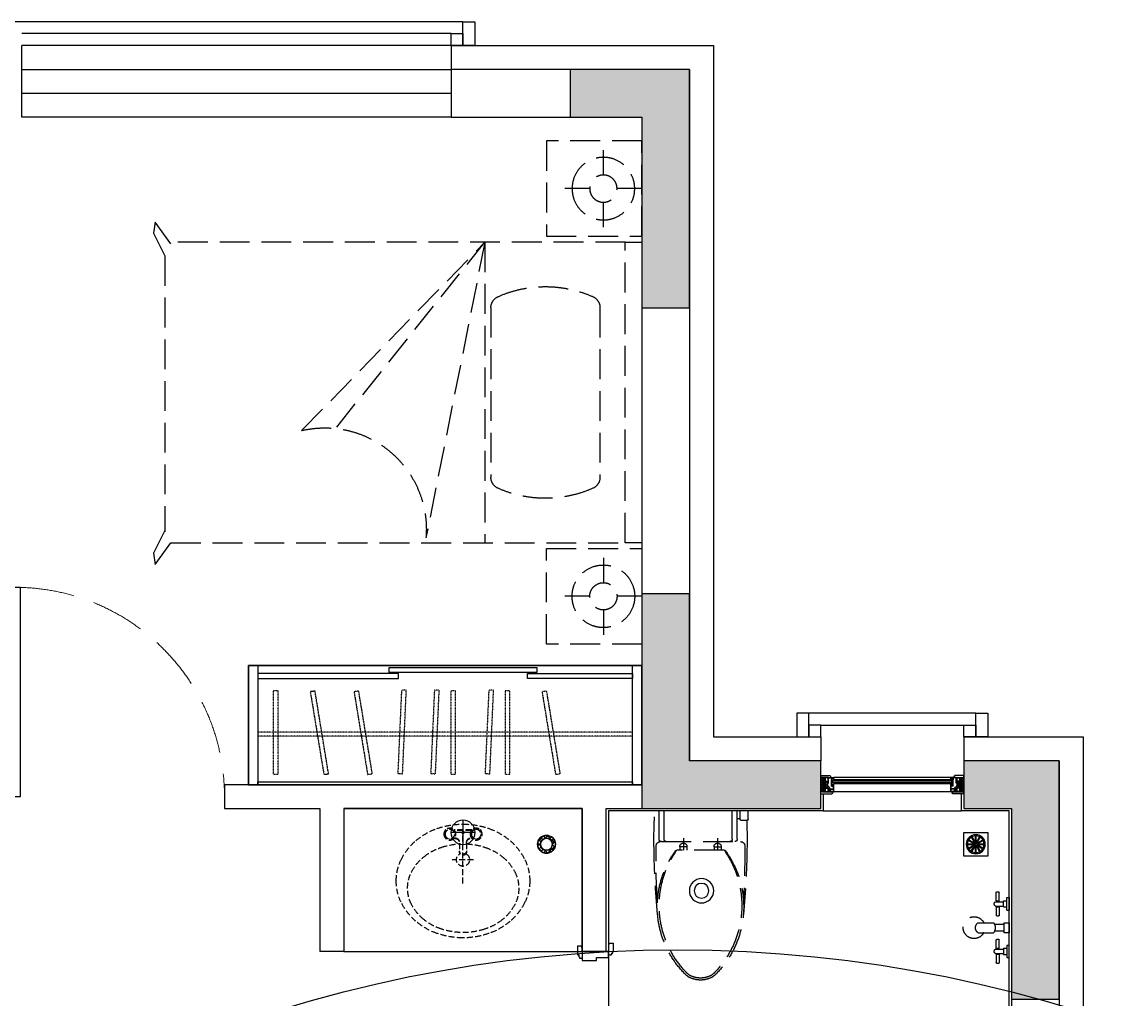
# Model space of a CAD drawing. Header units: millimetres. Extents: x -28014 to 297841, y -81741 to 47579.
# Drawn here: x 266556 to 271115, y -46434 to -42334 of the extents above; entities that cross this region are included whole.
import ezdxf

# ---------------------------------------------------------------- set-up
doc = ezdxf.new("R2010")
doc.units = ezdxf.units.MM
doc.header["$MEASUREMENT"] = 0
doc.linetypes.add('__DASH', pattern=[0.35, 0.25, -0.1])
doc.linetypes.add('B1户型卧室平面图$0$DASH', pattern=[0.35, 0.25, -0.1])
for name, color, linetype in [('0-水', 1, 'Continuous'), ('A-楼面-下部', 23, 'Continuous'), ('A-楼面-家具', 8, 'Continuous'), ('A-楼面-装饰', 41, 'Continuous'), ('A-给排水-点位', 141, 'Continuous'), ('A-给排水-设备', 132, 'Continuous'), ('AR9-剪力墙（柱）填充', 250, 'Continuous'), ('AR9-剪力墙（柱）线', 6, 'Continuous'), ('AR9-墙线', 160, 'Continuous'), ('AR9-建筑幕墙（窗）', 12, 'Continuous'), ('DS-4BS-墙体完成面', 20, 'Continuous'), ('FC-平面高差线', 144, 'Continuous'), ('FF-厨卫（地坪隐）', 31, 'Continuous'), ('FF-活动家具', 51, 'Continuous'), ('FF-门', 20, 'Continuous'), ('FF-门套', 20, 'Continuous'), ('P-污水-立管', 50, 'Continuous'), ('SURFACE', 6, 'Continuous'), ('装饰', 152, 'Continuous')]:
    doc.layers.add(name, color=color, linetype=linetype)

# ---------------------------------------------------------------- blocks, each defined once
blk = doc.blocks.new('$plan$00003682')
at = {"layer": 'FF-厨卫（地坪隐）', "linetype": '__DASH', "ltscale": 100}
for p, q in [((-80, -42.1), (-75, -42.1)), ((-75, -24.6), (-75, -27.1)), ((-75, -24.6), (-72.9, -24.6)), ((-72.7, -24.4), (-69.1, -27.9)), ((-55, -22.1), (-55, -17.1)), ((-37.3, -24.4), (-40.9, -27.9)), ((-37.1, -24.6), (37.1, -24.6)), ((-35, -27.1), (35, -27.1)), ((-35, -42.1), (-30, -42.1)), ((0, -248.6), (0, -23.7)), ((35, -42.1), (30, -42.1)), ((37.3, -24.4), (40.9, -27.9)), ((55, -22.1), (55, -17.1)), ((72.7, -24.4), (69.1, -27.9)), ((72.9, -24.6), (75, -24.6)), ((75, -24.6), (75, -27.1)), ((80, -42.1), (75, -42.1)), ((-75, -57.1), (-75, -59.6)), ((-75, -59.6), (-72.9, -59.6)), ((-69.1, -56.2), (-72.7, -59.8)), ((-55, -67.1), (-55, -62.1)), ((-40.9, -56.2), (-37.3, -59.8)), ((-37.1, -59.6), (-35, -59.6)), ((-15, -79.6), (-15, -115.7)), ((15, -79.6), (15, -115.7)), ((35, -59.6), (37.1, -59.6)), ((40.9, -56.2), (37.3, -59.8)), ((55, -67.1), (55, -62.1)), ((69.1, -56.2), (72.7, -59.8)), ((72.9, -59.6), (75, -59.6)), ((75, -57.1), (75, -59.6)), ((-44.4, -149.1), (45.2, -149.1))]:
    blk.add_line(p, q, dxfattribs=at)
blk.add_lwpolyline([(0, 0, 0.084993), (-109.1, -18.7, 0.091836), (-198, -69.8, 0.103534), (-259.4, -149.2, 0.11365), (-280, -238.5, 0.11365), (-259.4, -327.8, 0.103534), (-198, -407.1, 0.091836), (-109.1, -458.3, 0.084993), (0, -477, 0.084993), (109.1, -458.3, 0.091836), (198, -407.1, 0.103534), (259.4, -327.8, 0.11365), (280, -238.5, 0.113649), (259.4, -149.2, 0.103534), (198, -69.8, 0.091836), (109.1, -18.7, 0.084993)], format="xyb", close=True, dxfattribs=at)
for centre, radius in [((-55, -42.1), 25), ((-55, -42.1), 20), ((0, -34.6), 5), ((55, -42.1), 25), ((55, -42.1), 20)]:
    blk.add_circle(centre, radius, dxfattribs=at)
for centre, radius, start, end in [((-0.8, -373.7), 291.1, 92.8021, 108.2982), ((-35, -77.1), 20, 0, 90), ((-35, -79.6), 20, 0, 90), ((35, -77.1), 20, 90, 180), ((35, -79.6), 20, 90, 180), ((-0.8, -373.7), 291.1, 71.7018, 86.8944), ((-17.8, -322.3), 236.9, 108.2981, 128.6018), ((0, -149.1), 27.5, 116.3454, 63.6546), ((0, -111.6), 15, 180, 0), ((0, -115.7), 15, 180, 0), ((16.2, -322.3), 236.9, 51.3982, 71.7019), ((-43.9, -289.6), 195, 128.6018, 152.5777), ((42.4, -289.6), 195, 27.4223, 51.3982), ((-84.1, -268.7), 149.8, 152.5778, 207.4222), ((82.5, -268.7), 149.8, 332.5778, 27.4222), ((-43.9, -247.9), 195, 207.4223, 231.3982), ((42.4, -247.9), 195, 308.6018, 332.5777), ((-17.8, -215.2), 236.9, 231.3982, 251.7019), ((16.2, -215.2), 236.9, 288.2981, 308.6018), ((-0.8, -163.7), 291.1, 251.7018, 288.2982)]:
    blk.add_arc(centre, radius, start, end, dxfattribs=at)
blk = doc.blocks.new('A$C0310769C')
at = {"linetype": '__DASH', "lineweight": -3, "ltscale": 500}
for p, q in [((41.3, 113), (41.3, 148.1)), ((54.8, 113), (54.8, 148.1)), ((10, 126.4), (0, 126.4)), ((0, 126.4), (0, 73.6)), ((10, 73.6), (10, 126.4)), ((24.4, 112.8), (10, 112.8)), ((24.4, 87.1), (24.4, 112.8)), ((57.6, 109.2), (24.4, 109.2)), ((10, 73.6), (0, 73.6)), ((24.4, 87.1), (10, 87.1)), ((57.6, 90.7), (24.4, 90.7)), ((41.3, 86.9), (41.3, 51.8)), ((54.8, 86.9), (54.8, 51.8)), ((21, 14), (61.4, 14)), ((130.4, 21), (65.2, 21)), ((21, -14), (61.4, -14)), ((130.4, -21), (65.2, -21)), ((10, -72.7), (0, -72.7)), ((0, -125.5), (0, -72.7)), ((10, -72.7), (10, -125.5)), ((24.4, -86.2), (10, -86.2)), ((24.4, -86.2), (24.4, -111.9)), ((57.6, -89.8), (24.4, -89.8)), ((41.3, -86), (41.3, -50.9)), ((54.8, -86), (54.8, -50.9)), ((10, -125.5), (0, -125.5)), ((24.4, -111.9), (10, -111.9)), ((57.6, -108.3), (24.4, -108.3)), ((41.3, -112.1), (41.3, -147.2)), ((54.8, -112.1), (54.8, -147.2))]:
    blk.add_line(p, q, dxfattribs=at)
blk.add_lwpolyline([(21, 21), (0, 21), (0, -21), (21, -21)], close=True, dxfattribs=at)
for centre, radius, start, end in [((48, 142.2), 9.01, 41.2486, 138.7514), ((48, 134.5), 22.5, 252.5148, 287.4852), ((51.9, 100), 10.8, 301.2966, 58.7034), ((48, 65.4), 22.5, 72.5148, 107.4852), ((48, 57.7), 9.01, 221.2486, 318.7514), ((147.2, 0.4), 45.8, 207.9843, 153.2826), ((95.5, 0), 36.9, 145.2544, 202.2822), ((115.6, 0), 25.7, 305.1626, 54.8374), ((95.5, 0), 36.9, 202.2822, 214.7456), ((48, -56.8), 9.01, 41.2486, 138.7514), ((48, -64.5), 22.5, 252.5148, 287.4852), ((51.9, -99.1), 10.8, 301.2966, 58.7034), ((48, -133.6), 22.5, 72.5148, 107.4852), ((48, -141.3), 9.01, 221.2486, 318.7514)]:
    blk.add_arc(centre, radius, start, end, dxfattribs=at)
blk = doc.blocks.new('dfhfj')
at = {"layer": 'A-给排水-点位'}
h = blk.add_hatch(dxfattribs=at)
h.set_pattern_fill('ANSI31', color=8, scale=8, angle=-180)
h.set_pattern_definition([(225, (1565646.974, 637504.717), (8.9802561, -8.9802561), [])])
edge = h.paths.add_edge_path(flags=17)
edge.add_arc((1247419.2, 504550), 25, 0, 360)
edge = h.paths.add_edge_path()
edge.add_arc((1247419.2, 504550), 37.5, 0, 360)
at = {"layer": 'A-给排水-设备'}
for radius in [37.5, 25]:
    blk.add_circle((1247419.2, 504550), radius, dxfattribs=at)
blk = doc.blocks.new('淋浴间地漏')
at = {"layer": 'A-给排水-设备', "color": 8, "extrusion": (0, 0, -1)}
for p, q in [((-35, 1.5), (-5.6, 1.5)), ((-31, 16.2), (-5.6, 1.5)), ((-29.5, 18.8), (-4.1, 4.1)), ((-18.8, 29.5), (-4.1, 4.1)), ((-16.2, 31), (-1.5, 5.6)), ((-1.5, 35), (-1.5, 5.6)), ((1.5, 35), (1.5, 5.6)), ((16.2, 31), (1.5, 5.6)), ((18.8, 29.5), (4.1, 4.1)), ((29.5, 18.8), (4.1, 4.1)), ((31, 16.2), (5.6, 1.5)), ((5.6, 1.5), (35, 1.5)), ((-35, -1.5), (-5.6, -1.5)), ((-5.6, -1.5), (-31, -16.2)), ((-4.1, -4.1), (-29.5, -18.8)), ((-4.1, -4.1), (-18.8, -29.5)), ((-1.5, -5.6), (-16.2, -31)), ((-1.5, -5.6), (-1.5, -35)), ((1.5, -5.6), (16.2, -31)), ((1.5, -5.6), (1.5, -35)), ((4.1, -4.1), (29.5, -18.8)), ((4.1, -4.1), (18.8, -29.5)), ((5.6, -1.5), (35, -1.5)), ((5.6, -1.5), (31, -16.2))]:
    blk.add_line(p, q, dxfattribs=at)
at = {"layer": 'A-给排水-设备', "extrusion": (0, 0, -1)}
blk.add_lwpolyline([(50, 50), (-50, 50), (-50, -50), (50, -50)], close=True, dxfattribs=at)
blk.add_circle((0, 0), 40, dxfattribs=at)
at = {"layer": 'A-给排水-设备', "color": 8, "extrusion": (0, 0, -1)}
for radius in [35, 3]:
    blk.add_circle((0, 0), radius, dxfattribs=at)
blk = doc.blocks.new('大便器排水点')
at = {"layer": 'P-污水-立管'}
for radius in [51, 31]:
    blk.add_circle((0, 0), radius, dxfattribs=at)
blk = doc.blocks.new('排水栓')
at = {"layer": 'P-污水-立管'}
for p, q in [((0, 51), (0, -51)), ((-51, 0), (51, 0))]:
    blk.add_line(p, q, dxfattribs=at)
blk.add_circle((0, 0), 51, dxfattribs=at)
blk = doc.blocks.new('matong')
at = {"layer": 'FF-厨卫（地坪隐）', "linetype": '__DASH', "ltscale": 500}
for p, q in [((-195.1, -35.2), (-195.1, 0)), ((-195.1, 0), (195.1, 0)), ((-162.1, -35.2), (-162.1, 0)), ((-149.5, -119.2), (-149.5, 0)), ((-128.5, -119.2), (-128.5, 0)), ((-128.5, -119.2), (-128.5, 0)), ((156.9, -119.2), (156.9, 0)), ((177.9, -119.2), (177.9, 0)), ((-190.4, -39.9), (-166.8, -39.9)), ((-162.1, -32.8), (-149.5, -32.8)), ((168.4, -128.7), (-163.1, -128.7)), ((-67.6, -115), (-67.6, -164.3)), ((76, -115), (76, -164.3)), ((-98.7, -165.9), (-96.3, -165.9)), ((-94.7, -164.3), (103.1, -164.3)), ((-82.8, -150.1), (-82.8, -164.3)), ((-52.5, -150.1), (-82.8, -150.1)), ((-52.5, -150.1), (-52.5, -164.3)), ((60.9, -150.1), (91.1, -150.1)), ((60.9, -150.1), (60.9, -164.3)), ((91.1, -150.1), (91.1, -164.3)), ((107, -165.9), (104.6, -165.9))]:
    blk.add_line(p, q, dxfattribs=at)
for centre, radius, start, end in [((-190.4, -35.2), 4.73, 180, 270), ((2262.2, -120.1), 2453.2, 178.1261, 180.6997), ((-166.8, -35.2), 4.73, 270, 0), ((-1455.3, -119.8), 1654.8, 358.95, 4.1511), ((-163.1, -147.6), 18.9, 90, 179.1194), ((-140.1, -119.2), 9.45, 180, 270), ((-119.1, -119.2), 9.45, 180, 270), ((-67.6, -150.1), 15.1, 360, 180), ((76, -150.1), 15.1, 0, 180), ((147.5, -119.2), 9.45, 270, 0), ((168.4, -119.2), 9.45, 270, 0), ((171.5, -147.6), 18.9, 0.8806, 90), ((3295.2, -107), 3486.3, 180.7077, 185.4617), ((7303.4, -92.4), 7485.6, 180.42032, 182.24158), ((220.9, -402.8), 397.8, 143.4492, 226.9482), ((233, -397.2), 402, 144.5938, 226.0233), ((-224.6, -397.2), 402, 313.9767, 35.4062), ((-212.5, -402.8), 397.8, 313.0518, 36.5508), ((-3286.9, -107), 3486.3, 354.5384, 359.2923), ((-3196.4, -187.6), 3387.1, 356.6562, 0.682), ((4.2, -606.5), 102.9, 237.7954, 302.2047), ((4.2, -606.5), 94.5, 237.7954, 302.2047)]:
    blk.add_arc(centre, radius, start, end, dxfattribs=at)
blk = doc.blocks.new('400床头柜')
at = {"layer": 'FF-活动家具', "linetype": '__DASH', "ltscale": 500}
for p, q in [((200, 0), (200, -104.2)), ((38.7, -161.4), (142.9, -161.4)), ((257.1, -161.4), (361.3, -161.4)), ((200, -218.4), (200, -322.7))]:
    blk.add_line(p, q, dxfattribs=at)
blk.add_lwpolyline([(0, -400), (0, 0), (400, 0), (400, -400)], close=True, dxfattribs=at)
for radius in [131.3, 57.1]:
    blk.add_circle((200, -161.3), radius, dxfattribs=at)
blk = doc.blocks.new('小户型1200床')
at = {"layer": 'FF-活动家具', "linetype": '__DASH', "ltscale": 500}
for p, q in [((40, -1974.8), (40, -70)), ((1300, -70), (1300, -1979.7)), ((1026.1, -175.8), (313.9, -175.8)), ((1026.1, -633), (313.9, -633)), ((1300, -658.5), (40, -658.5)), ((1300, -658.5), (60, -905.2)), ((510, -1426.8), (1300, -658.5)), ((524.1, -1279.6), (1300, -658.5)), ((-51.7, -2040.3), (40, -1974.8)), ((90.5, -2000), (-4.6, -2047.6)), ((1242.8, -2000), (85.5, -2000)), ((1337.9, -2047.6), (1242.8, -2000)), ((1293.2, -1974.8), (1384.9, -2040.3)), ((-4.6, -2047.6), (-51.7, -2040.3)), ((1384.9, -2040.3), (1337.9, -2047.6))]:
    blk.add_line(p, q, dxfattribs=at)
blk.add_lwpolyline([(1300, -70), (1300, 0), (40, 0), (40, -70)], close=True, dxfattribs=at)
for centre, radius, start, end in [((313.9, -225.6), 50, 90, 156.1601), ((1026.1, -225.6), 50, 23.8399, 90), ((718.2, -404.3), 492.1, 156.184, 203.8399), ((621.8, -404.3), 492.1, 336.1601, 23.816), ((313.9, -583), 50, 203.8399, 270), ((1026.1, -583), 50, 270, 336.1601), ((95.9, -1329.2), 425.5, 346.739, 94.8385)]:
    blk.add_arc(centre, radius, start, end, dxfattribs=at)
blk = doc.blocks.new('s54deg2541')
at = {"layer": 'A-楼面-家具', "color": 0, "xscale": -1}
blk.add_blockref('400床头柜', (40839, 5184.6), dxfattribs=at)
at = {"layer": 'A-楼面-家具'}
blk.add_blockref('小户型1200床', (40824, 5184.6), dxfattribs=at)
at = {"layer": 'A-楼面-家具', "color": 0}
blk.add_blockref('400床头柜', (42149, 5184.6), dxfattribs=at)
blk = doc.blocks.new('$DorLib2D$00000001')
for p, q in [((0.45, 0.975), (0.5, 0.975)), ((0.45, 0), (0.45, 0.975)), ((0.5, 0), (0.5, 0.975)), ((0.5, 0), (0.45, 0))]:
    blk.add_line(p, q)
at = {"color": 8, "linetype": '__DASH', "lineweight": 13}
blk.add_arc((0.475, 0), 0.975, 91.4693, 180, dxfattribs=at)
blk = doc.blocks.new('$WINLIB2D$00000001')
at = {"color": 0}
for points in [[(-0.5, 0.5), (-0.5, -0.5)], [(-0.5, 0.5), (0.5, 0.5)], [(0.5, -0.5), (0.5, 0.5)], [(0.5, 0.1667), (-0.5, 0.1667)], [(0.5, -0.1667), (-0.5, -0.1667)], [(-0.5, -0.5), (0.5, -0.5)]]:
    blk.add_lwpolyline(points, dxfattribs=at)
blk = doc.blocks.new('FADSASDFADSFFASD')
for p, q in [((772946.1, 351903.4), (772941.1, 351903.4)), ((772941.1, 351903.4), (772941.1, 351856.4)), ((772946.1, 351906.4), (772961.1, 351906.4)), ((772946.1, 351906.4), (772946.1, 351903.4)), ((772956.1, 351861.4), (772952.1, 351861.4)), ((772952.1, 351861.4), (772952.1, 351856.4)), ((772961.1, 351869.4), (772956.1, 351869.4)), ((772956.1, 351869.4), (772956.1, 351861.4)), ((772961.1, 351906.4), (772961.1, 351869.4)), ((772952.1, 351856.4), (772941.1, 351856.4))]:
    blk.add_line(p, q)
blk.add_arc((772959.1, 351899.4), 2, 0, 0)
blk = doc.blocks.new('*U248')
blk.add_lwpolyline([(130, 70), (130, 45), (20, 45), (20, 82), (80, 82), (80, 70), (130, 70)])
at = {"rotation": 180}
blk.add_blockref('FADSASDFADSFFASD', (772961.1, 351928.4), dxfattribs=at)
at = {"xscale": -1, "rotation": 180}
blk.add_blockref('FADSASDFADSFFASD', (-772811.1, 351916.4), dxfattribs=at)
blk = doc.blocks.new('*U249')
at = {"layer": 'AR9-建筑幕墙（窗）'}
h = blk.add_hatch(dxfattribs=at)
h.set_pattern_fill('HONEY', color=250, scale=2.333308)
h.set_pattern_definition([(2e-09, (-50793.7736, 158863.649), (5.55618969, 3.20786685), [3.70412646, -7.40825292]), (120, (-50793.7736, 158863.649), (-5.55618903, 3.207867997), [3.70412646, -7.40825292]), (60, (-50793.7736, 158863.649), (6.64e-07, 6.415734844), [-7.40825292, 3.70412646])])
h.paths.add_polyline_path([(-28.1, 330.1), (33.1, 330.1), (33.1, 345.7), (-28.1, 345.7)])
h = blk.add_hatch(dxfattribs=at)
h.set_pattern_fill('HONEY', color=250, scale=2.333308)
h.set_pattern_definition([(2e-09, (-50793.7736, 158609.3308), (5.55618969, 3.20786685), [3.70412646, -7.40825292]), (120, (-50793.7736, 158609.3308), (-5.55618903, 3.207867997), [3.70412646, -7.40825292]), (60, (-50793.7736, 158609.3308), (6.64e-07, 6.415734844), [-7.40825292, 3.70412646])])
h.paths.add_polyline_path([(-28.1, -238.8), (33.1, -238.8), (33.1, -254.3), (-28.1, -254.3)])
for p, q in [((-35.8, 345.7), (-35.8, 306.8)), ((40.8, 345.7), (-35.8, 345.7)), ((-28.1, 330.1), (-28.1, 345.7)), ((-28.1, 330.1), (-28.1, 345.7)), ((-28.1, 325.4), (-28.1, 345.7)), ((-28.1, 313.8), (-28.1, 330.1)), ((33.1, 301.2), (33.1, 345.7)), ((33.1, 301.2), (33.1, 345.7)), ((33.1, 296.5), (33.1, 345.7)), ((33.1, 337.9), (33.1, 290.5)), ((40.8, 345.7), (40.8, 298.9)), ((-28.1, 313.8), (-28.1, 300.6)), ((-28.1, 300.6), (-28.1, 290.5)), ((-28.1, -199.1), (-28.1, 290.5)), ((-21.8, 290.5), (-28.1, 290.5)), ((-21.8, 290.5), (-17.9, 290.5)), ((-17.9, -199.1), (-17.9, 290.5)), ((-1.6, -199.1), (-1.6, 290.5)), ((2.3, 290.5), (-1.6, 290.5)), ((33.1, 290.5), (2.3, 290.5)), ((33.1, -199.1), (33.1, 290.5)), ((-35.8, -254.3), (-35.8, -215.4)), ((-21.8, -199.1), (-28.1, -199.1)), ((-28.1, -209.2), (-28.1, -199.1)), ((-28.1, -222.4), (-28.1, -209.2)), ((-28.1, -222.4), (-28.1, -238.8)), ((-21.8, -199.1), (-17.9, -199.1)), ((2.3, -199.1), (-1.6, -199.1)), ((33.1, -199.1), (2.3, -199.1)), ((33.1, -246.5), (33.1, -199.1)), ((33.1, -205.1), (33.1, -254.3)), ((33.1, -209.9), (33.1, -254.3)), ((33.1, -209.9), (33.1, -254.3)), ((40.8, -254.3), (40.8, -207.5)), ((40.8, -254.3), (-35.8, -254.3)), ((-28.1, -234), (-28.1, -254.3)), ((-28.1, -238.8), (-28.1, -254.3)), ((-28.1, -238.8), (-28.1, -254.3))]:
    blk.add_line(p, q, dxfattribs=at)
at = {"layer": 'AR9-建筑幕墙（窗）', "color": 8}
for p, q in [((-28.1, 330.1), (-12.5, 330.1)), ((-25.7, 316.1), (-25.7, 327.8)), ((-25.7, 327.8), (-12.5, 327.8)), ((-12.5, 330.1), (-12.5, 337.9)), ((-12.5, 337.9), (-5.5, 337.9)), ((-12.5, 327.8), (-12.5, 316.1)), ((-10.2, 330.1), (-10.2, 335.6)), ((-5.5, 335.6), (-10.2, 335.6)), ((-10.2, 330.1), (30.7, 330.1)), ((-10.2, 327.8), (-6.3, 327.8)), ((-10.2, 327.8), (-10.2, 316.1)), ((-6.3, 327.8), (-6.3, 327)), ((-6.3, 327), (-3.9, 327)), ((-5.5, 337.9), (-5.5, 335.6)), ((-3.9, 327), (-3.9, 330.1)), ((1.1, 324.7), (1.1, 319.2)), ((3.4, 324.7), (3.4, 319.2)), ((8.5, 327), (8.5, 330.1)), ((10.8, 327), (8.5, 327)), ((10.8, 327.8), (14.7, 327.8)), ((10.8, 327.8), (10.8, 327)), ((14.7, 327.8), (14.7, 316.1)), ((17.1, 327.8), (30.7, 327.8)), ((17.1, 327.8), (17.1, 316.1)), ((33.1, 337.9), (26.1, 337.9)), ((26.1, 337.9), (26.1, 335.6)), ((26.1, 335.6), (30.7, 335.6)), ((30.7, 335.6), (30.7, 330.1)), ((30.7, 327.8), (30.7, 316.1)), ((-25.7, 316.1), (-12.5, 316.1)), ((-25.7, 313.8), (-25.7, 300.6)), ((-3.9, 313.8), (-25.7, 313.8)), ((-25.7, 300.6), (-21.8, 300.6)), ((-25.7, 298.2), (-25.7, 292.8)), ((-25.7, 298.2), (-21.8, 298.2)), ((-21.8, 292.8), (-25.7, 292.8)), ((-25.7, 292.8), (-21.8, 292.8)), ((-21.8, 300.6), (-21.8, 298.2)), ((-21.8, 300.6), (-17.9, 300.6)), ((-21.8, 292.8), (-21.8, 290.5)), ((-17.9, 300.6), (-17.9, 290.5)), ((-13.3, 300.6), (-17.9, 300.6)), ((-13.3, -209.2), (-13.3, 300.6)), ((-6.3, 300.6), (-13.3, 300.6)), ((-6.3, 295.9), (-13.3, 300.6)), ((-6.3, 300.6), (-13.3, 295.9)), ((-6.3, 295.9), (-13.3, 295.9)), ((-10.2, 316.1), (-6.3, 316.1)), ((-6.3, 316.1), (-6.3, 316.9)), ((-6.3, 316.9), (-3.9, 316.9)), ((-6.3, -209.2), (-6.3, 300.6)), ((-1.6, 300.6), (-6.3, 300.6)), ((-3.9, 316.9), (-3.9, 313.8)), ((-1.6, 300.6), (-1.6, 290.5)), ((2.3, 300.6), (-1.6, 300.6)), ((8.5, 300.6), (2.3, 300.6)), ((2.3, 300.6), (2.3, 298.2)), ((6.2, 298.2), (2.3, 298.2)), ((6.2, 292.8), (2.3, 292.8)), ((2.3, 292.8), (2.3, 290.5)), ((6.2, 298.2), (6.2, 292.8)), ((10.8, 316.9), (8.5, 316.9)), ((8.5, 316.9), (8.5, 313.8)), ((8.5, 313.8), (10.8, 313.8)), ((8.5, 300.6), (8.5, 292.8)), ((19.4, 292.8), (8.5, 292.8)), ((10.8, 316.1), (10.8, 316.9)), ((10.8, 316.1), (14.7, 316.1)), ((10.8, 313.8), (14.7, 313.8)), ((14.7, 313.8), (14.7, 307.6)), ((19.4, 307.6), (14.7, 307.6)), ((17.1, 316.1), (30.7, 316.1)), ((17.1, 313.8), (30.7, 313.8)), ((17.1, 309.9), (17.1, 313.8)), ((17.1, 313.8), (17.1, 309.9)), ((19.4, 309.9), (17.1, 309.9)), ((19.4, 309.9), (17.1, 309.9)), ((19.4, 309.9), (19.4, 307.6)), ((19.4, 309.9), (19.4, 292.8)), ((21.7, 313.8), (21.7, 292.8)), ((30.7, 292.8), (21.7, 292.8)), ((26.1, 313.8), (26.1, 305.2)), ((26.1, 305.2), (30.7, 305.2)), ((28.4, 309.9), (30.7, 309.9)), ((28.4, 309.9), (28.4, 307.6)), ((28.4, 307.6), (33.1, 307.6)), ((30.7, 313.8), (30.7, 309.9)), ((30.7, 305.2), (30.7, 292.8)), ((-21.8, -201.4), (-25.7, -201.4)), ((-25.7, -201.4), (-21.8, -201.4)), ((-25.7, -206.9), (-25.7, -201.4)), ((-25.7, -206.9), (-21.8, -206.9)), ((-25.7, -222.4), (-25.7, -209.2)), ((-25.7, -209.2), (-21.8, -209.2)), ((-3.9, -222.4), (-25.7, -222.4)), ((-25.7, -224.8), (-25.7, -236.4)), ((-25.7, -224.8), (-12.5, -224.8)), ((-21.8, -201.4), (-21.8, -199.1)), ((-21.8, -209.2), (-21.8, -206.9)), ((-21.8, -209.2), (-17.9, -209.2)), ((-17.9, -209.2), (-17.9, -199.1)), ((-13.3, -209.2), (-17.9, -209.2)), ((-6.3, -204.5), (-13.3, -204.5)), ((-6.3, -204.5), (-13.3, -209.2)), ((-6.3, -209.2), (-13.3, -204.5)), ((-6.3, -209.2), (-13.3, -209.2)), ((-12.5, -236.4), (-12.5, -224.8)), ((-10.2, -224.8), (-6.3, -224.8)), ((-10.2, -236.4), (-10.2, -224.8)), ((-1.6, -209.2), (-6.3, -209.2)), ((-6.3, -224.8), (-6.3, -225.5)), ((-6.3, -225.5), (-3.9, -225.5)), ((-3.9, -225.5), (-3.9, -222.4)), ((-1.6, -209.2), (-1.6, -199.1)), ((2.3, -209.2), (-1.6, -209.2)), ((1.1, -233.3), (1.1, -227.9)), ((2.3, -201.4), (2.3, -199.1)), ((6.2, -201.4), (2.3, -201.4)), ((6.2, -206.9), (2.3, -206.9)), ((2.3, -209.2), (2.3, -206.9)), ((8.5, -209.2), (2.3, -209.2)), ((3.4, -233.3), (3.4, -227.9)), ((6.2, -206.9), (6.2, -201.4)), ((19.4, -201.4), (8.5, -201.4)), ((8.5, -209.2), (8.5, -201.4)), ((8.5, -225.5), (8.5, -222.4)), ((8.5, -222.4), (10.8, -222.4)), ((10.8, -225.5), (8.5, -225.5)), ((10.8, -222.4), (14.7, -222.4)), ((10.8, -224.8), (14.7, -224.8)), ((10.8, -224.8), (10.8, -225.5)), ((14.7, -222.4), (14.7, -216.2)), ((19.4, -216.2), (14.7, -216.2)), ((14.7, -236.4), (14.7, -224.8)), ((19.4, -218.5), (17.1, -218.5)), ((17.1, -218.5), (17.1, -222.4)), ((17.1, -222.4), (17.1, -218.5)), ((19.4, -218.5), (17.1, -218.5)), ((17.1, -222.4), (30.7, -222.4)), ((17.1, -224.8), (30.7, -224.8)), ((17.1, -236.4), (17.1, -224.8)), ((19.4, -218.5), (19.4, -201.4)), ((19.4, -218.5), (19.4, -216.2)), ((30.7, -201.4), (21.7, -201.4)), ((21.7, -222.4), (21.7, -201.4)), ((26.1, -213.9), (30.7, -213.9)), ((26.1, -222.4), (26.1, -213.9)), ((28.4, -216.2), (33.1, -216.2)), ((28.4, -218.5), (28.4, -216.2)), ((28.4, -218.5), (30.7, -218.5)), ((30.7, -213.9), (30.7, -201.4)), ((30.7, -222.4), (30.7, -218.5)), ((30.7, -236.4), (30.7, -224.8)), ((-28.1, -238.8), (-12.5, -238.8)), ((-25.7, -236.4), (-12.5, -236.4)), ((-12.5, -238.8), (-12.5, -246.5)), ((-12.5, -246.5), (-5.5, -246.5)), ((-10.2, -236.4), (-6.3, -236.4)), ((-10.2, -238.8), (-10.2, -244.2)), ((-10.2, -238.8), (30.7, -238.8)), ((-5.5, -244.2), (-10.2, -244.2)), ((-6.3, -236.4), (-6.3, -235.7)), ((-6.3, -235.7), (-3.9, -235.7)), ((-5.5, -246.5), (-5.5, -244.2)), ((-3.9, -235.7), (-3.9, -238.8)), ((10.8, -235.7), (8.5, -235.7)), ((8.5, -235.7), (8.5, -238.8)), ((10.8, -236.4), (10.8, -235.7)), ((10.8, -236.4), (14.7, -236.4)), ((17.1, -236.4), (30.7, -236.4)), ((26.1, -246.5), (26.1, -244.2)), ((26.1, -244.2), (30.7, -244.2)), ((33.1, -246.5), (26.1, -246.5)), ((30.7, -244.2), (30.7, -238.8))]:
    blk.add_line(p, q, dxfattribs=at)
for points in [[(1.1, 324.7), (-7.8, 324.7), (-7.8, 319.2), (1.1, 319.2)], [(10.8, 327), (-6.3, 327)], [(3.4, 319.2), (12.4, 319.2), (12.4, 324.7), (3.4, 324.7)], [(14.7, 316.9), (14.7, 316.9), (14.7, 327)], [(-6.3, 316.9), (10.8, 316.9)], [(1.1, -233.3), (-7.8, -233.3), (-7.8, -227.9), (1.1, -227.9)], [(-6.3, -225.5), (10.8, -225.5)], [(3.4, -227.9), (12.4, -227.9), (12.4, -233.3), (3.4, -233.3)], [(14.7, -225.5), (14.7, -225.5), (14.7, -235.7)], [(10.8, -235.7), (-6.3, -235.7)]]:
    blk.add_lwpolyline(points, dxfattribs=at)
at = {"layer": 'AR9-建筑幕墙（窗）'}
for centre, start, end in [((-26.2, 319), 231.816, 263.2576), ((31.2, 311.1), 276.7424, 308.184), ((-26.2, -227.6), 96.7424, 128.184), ((31.2, -219.7), 51.816, 83.2576)]:
    blk.add_arc(centre, 15.5, start, end, dxfattribs=at)

msp = doc.modelspace()

# ---------------------------------------------------------------- hatches: boundary and pattern name
at = {"layer": 'AR9-剪力墙（柱）填充'}
for points in [[(269155.668, -42733.674), (269155.668, -43533.674), (269355.668, -43533.674), (269355.668, -42533.674), (268855.668, -42533.674), (268855.668, -42733.674)], [(269905.668, -45633.674), (269905.668, -45433.674), (269355.668, -45433.674), (269355.668, -44733.674), (269155.668, -44733.674), (269155.668, -45633.674)], [(270505.67, -45633.674), (270705.67, -45633.674), (270705.67, -46433.674), (270905.67, -46433.674), (270905.67, -45433.674), (270505.67, -45433.674)]]:
    msp.add_hatch(color=256, dxfattribs=at).paths.add_polyline_path(points)

# ---------------------------------------------------------------- linework, layer by layer
at = {"layer": 'A-楼面-下部', "ltscale": 0.01}
for points in [[(268405.67, -42333.674), (266505.67, -42333.674)], [(270555.67, -45233.674), (269855.67, -45233.674)]]:
    msp.add_lwpolyline(points, dxfattribs=at)
at = {"layer": 'A-楼面-家具', "color": 8, "linetype": 'Continuous'}
for p, q in [((267505.669, -45533.674), (267505.669, -45033.674)), ((267505.669, -45033.674), (267545.669, -45033.674)), ((267545.669, -45033.674), (267545.669, -45533.674)), ((268095.669, -45062.841), (268095.669, -45042.007)), ((268095.669, -45042.007), (268715.669, -45042.007)), ((268715.669, -45042.007), (268715.669, -45062.841)), ((269115.669, -45533.674), (269115.669, -45033.674)), ((269115.669, -45033.674), (269155.669, -45033.674)), ((269155.669, -45033.674), (269155.669, -45533.674)), ((268135.669, -45067.007), (267545.669, -45067.007)), ((267545.669, -45067.007), (267545.669, -45087.841)), ((267545.669, -45087.841), (268135.669, -45087.841)), ((268715.669, -45062.841), (268095.669, -45062.841)), ((268135.669, -45087.841), (268135.669, -45067.007)), ((268675.669, -45087.841), (268675.669, -45067.007)), ((268675.669, -45067.007), (269115.669, -45067.007)), ((269115.669, -45087.841), (268675.669, -45087.841)), ((269115.669, -45067.007), (269115.669, -45087.841)), ((267545.669, -45533.674), (267505.669, -45533.674)), ((269155.669, -45533.674), (269115.669, -45533.674))]:
    msp.add_line(p, q, dxfattribs=at)
at = {"layer": 'A-楼面-家具', "color": 8}
for p, q in [((267505.669, -45033.674), (267505.669, -45533.674)), ((269155.669, -45033.674), (267505.669, -45033.674)), ((269155.669, -45533.674), (269155.669, -45033.674)), ((267505.669, -45533.674), (269155.669, -45533.674)), ((267545.669, -45533.674), (267545.669, -45521.174)), ((267545.669, -45521.174), (269115.669, -45521.174)), ((269115.669, -45533.674), (267545.669, -45533.674)), ((269115.669, -45521.174), (269115.669, -45533.674))]:
    msp.add_line(p, q, dxfattribs=at)
at = {"layer": 'A-楼面-家具'}
for p, q in [((267505.669, -45033.674), (269155.669, -45033.674)), ((267505.669, -45533.674), (267505.669, -45033.674)), ((269155.669, -45033.674), (269155.669, -45533.674)), ((269155.669, -45533.674), (267505.669, -45533.674))]:
    msp.add_line(p, q, dxfattribs=at)
at = {"layer": 'A-楼面-家具', "color": 8, "linetype": 'B1户型卧室平面图$0$DASH', "ltscale": 0.5}
for p, q in [((268147.899, -45137.345), (268132.393, -45487.106)), ((268167.886, -45137.96), (268147.899, -45137.345)), ((268152.38, -45487.721), (268167.886, -45137.96)), ((268285.905, -45137.345), (268270.399, -45487.106)), ((268305.891, -45137.96), (268285.905, -45137.345)), ((268290.385, -45487.721), (268305.891, -45137.96)), ((268513.82, -45137.345), (268498.314, -45487.106)), ((268533.806, -45137.96), (268513.82, -45137.345)), ((268518.3, -45487.721), (268533.806, -45137.96)), ((267630.329, -45139.858), (267610.329, -45139.858)), ((267610.329, -45139.858), (267610.329, -45489.858)), ((267630.329, -45489.858), (267630.329, -45139.858)), ((267785.24, -45141.467), (267765.423, -45143.722)), ((267765.423, -45143.722), (267822.243, -45490.504)), ((267842.059, -45488.249), (267785.24, -45141.467)), ((267968.661, -45141.467), (267948.845, -45143.722)), ((267948.845, -45143.722), (268005.665, -45490.504)), ((268025.481, -45488.249), (267968.661, -45141.467)), ((268374.036, -45139.858), (268354.036, -45139.858)), ((268354.036, -45139.858), (268354.036, -45489.858)), ((268374.036, -45489.858), (268374.036, -45139.858)), ((268601.951, -45139.858), (268581.951, -45139.858)), ((268581.951, -45139.858), (268581.951, -45489.858)), ((268601.951, -45489.858), (268601.951, -45139.858)), ((268756.861, -45141.467), (268737.045, -45143.722)), ((268737.045, -45143.722), (268793.865, -45490.504)), ((268813.681, -45488.249), (268756.861, -45141.467)), ((269115.669, -45312.841), (267545.669, -45312.841)), ((269115.669, -45329.507), (267545.669, -45329.507)), ((267610.329, -45489.858), (267630.329, -45489.858)), ((267822.243, -45490.504), (267842.059, -45488.249)), ((268005.665, -45490.504), (268025.481, -45488.249)), ((268132.393, -45487.106), (268152.38, -45487.721)), ((268270.399, -45487.106), (268290.385, -45487.721)), ((268354.036, -45489.858), (268374.036, -45489.858)), ((268498.314, -45487.106), (268518.3, -45487.721)), ((268581.951, -45489.858), (268601.951, -45489.858)), ((268793.865, -45490.504), (268813.681, -45488.249))]:
    msp.add_line(p, q, dxfattribs=at)
at = {"layer": 'A-楼面-装饰', "ltscale": 0.01}
for points in [[(268355.67, -42383.674), (266555.67, -42383.674)], [(269905.669, -45283.674), (270505.669, -45283.674)]]:
    msp.add_lwpolyline(points, dxfattribs=at)
at = {"layer": 'AR9-剪力墙（柱）线'}
for p, q in [((269355.668, -42533.674), (268855.668, -42533.674)), ((268855.668, -42533.674), (268855.668, -42733.674)), ((269355.668, -43533.674), (269355.668, -42533.674)), ((268855.668, -42733.674), (269155.668, -42733.674)), ((269155.668, -42733.674), (269155.668, -43533.674)), ((269155.668, -43533.674), (269355.668, -43533.674)), ((269355.668, -44733.674), (269155.668, -44733.674)), ((269155.668, -44733.674), (269155.668, -45633.674)), ((269355.668, -45433.674), (269355.668, -44733.674)), ((269905.668, -45433.674), (269355.668, -45433.674)), ((269905.668, -45633.674), (269905.668, -45433.674)), ((270905.67, -45433.674), (270505.67, -45433.674)), ((270505.67, -45433.674), (270505.67, -45633.674)), ((270905.67, -46433.674), (270905.67, -45433.674)), ((269155.668, -45633.674), (269905.668, -45633.674)), ((270505.67, -45633.674), (270705.67, -45633.674)), ((270705.67, -45633.674), (270705.67, -46433.674)), ((270705.67, -46433.674), (270905.67, -46433.674))]:
    msp.add_line(p, q, dxfattribs=at)
at = {"layer": 'AR9-墙线'}
for p, q in [((269355.669, -42533.674), (268355.669, -42533.674)), ((268355.669, -42533.674), (268355.669, -42733.674)), ((269355.669, -42533.674), (269355.669, -45433.674)), ((268355.669, -42733.674), (269155.669, -42733.674)), ((269155.669, -42733.674), (269155.669, -45533.674)), ((269905.669, -45433.674), (269355.669, -45433.674)), ((269905.669, -45633.674), (269905.669, -45433.674)), ((270905.669, -45433.674), (270505.669, -45433.674)), ((270505.669, -45433.674), (270505.669, -45633.674)), ((270905.669, -45433.674), (270905.669, -47233.674)), ((267805.669, -45533.674), (267405.669, -45533.674)), ((267405.669, -45533.674), (267405.669, -45633.674)), ((267805.669, -45533.674), (269005.669, -45533.674)), ((269005.669, -45533.674), (269155.669, -45533.674)), ((267405.669, -45633.674), (267805.669, -45633.674)), ((267805.669, -45633.674), (267805.669, -46233.674)), ((267905.669, -45633.674), (267905.669, -46233.674)), ((267905.669, -45633.674), (268905.669, -45633.674)), ((268905.669, -45633.674), (268905.669, -46233.674)), ((269005.669, -46233.674), (269005.669, -45633.674)), ((269005.669, -45633.674), (269255.669, -45633.674)), ((269255.669, -45633.674), (269905.669, -45633.674)), ((270505.669, -45633.674), (270705.669, -45633.674)), ((270705.669, -45633.674), (270705.669, -47133.674)), ((267905.669, -46233.674), (267805.669, -46233.674)), ((268905.669, -46233.674), (269005.669, -46233.674))]:
    msp.add_line(p, q, dxfattribs=at)
at = {"layer": 'DS-4BS-墙体完成面'}
msp.add_line((269915.668, -45643.674), (270495.669, -45643.674), dxfattribs=at)
for points in [[(269915.669, -45572.007), (269915.668, -45643.674), (269015.669, -45643.674), (269015.669, -46233.674)], [(269015.669, -47033.674), (269015.669, -47123.674), (270395.669, -47123.674), (270395.669, -46473.674), (270695.669, -46473.674), (270695.67, -45643.674), (270495.669, -45643.674), (270495.669, -45572.007)]]:
    msp.add_lwpolyline(points, dxfattribs=at)
at = {"layer": 'FC-平面高差线', "color": 144}
msp.add_line((269015.669, -46233.674), (269015.669, -47033.674), dxfattribs=at)
msp.add_lwpolyline([(270905.67, -45333.674), (271005.67, -45333.674), (271005.67, -51783.674), (270905.67, -51783.674)], dxfattribs=at)
at = {"layer": 'FF-厨卫（地坪隐）'}
msp.add_lwpolyline([(268905.669, -46233.674), (268905.669, -45633.674), (267905.669, -45633.674), (267905.669, -46233.674)], close=True, dxfattribs=at)
at = {"layer": 'FF-门套'}
msp.add_circle((269305.67, -51833.674), 5607.356, dxfattribs=at)
at = {"layer": 'SURFACE'}
for p, q in [((268355.669, -42433.674), (268355.669, -42533.674)), ((268355.669, -42433.674), (269455.669, -42433.674)), ((269455.669, -42433.674), (269455.669, -45333.674)), ((269455.669, -45333.674), (269905.669, -45333.674)), ((269905.669, -45333.674), (269905.669, -45433.674)), ((270505.669, -45333.674), (270505.669, -45433.674)), ((270505.669, -45333.674), (270905.669, -45333.674))]:
    msp.add_line(p, q, dxfattribs=at)
at = {"layer": '装饰'}
for points in [[(268455.669, -42333.674), (268455.669, -42433.674), (268405.669, -42433.674), (268405.669, -42333.674)], [(268405.669, -42433.674), (268355.669, -42433.674), (268355.669, -42383.674), (268405.669, -42383.674)], [(269805.669, -45233.674), (269805.669, -45333.674), (269855.669, -45333.674), (269855.669, -45233.674)], [(270605.669, -45233.674), (270605.669, -45333.674), (270555.669, -45333.674), (270555.669, -45233.674)], [(269855.669, -45333.674), (269905.669, -45333.674), (269905.669, -45283.674), (269855.669, -45283.674)], [(270555.669, -45333.674), (270505.669, -45333.674), (270505.669, -45283.674), (270555.669, -45283.674)]]:
    msp.add_lwpolyline(points, close=True, dxfattribs=at)

# ---------------------------------------------------------------- block references
at = {"layer": '0-水', "rotation": 180}
msp.add_blockref('dfhfj', (1516174.86, 458766.326), dxfattribs=at)
at = {"layer": '0-水', "xscale": -1, "rotation": 180}
msp.add_blockref('dfhfj', (-978663.522, 458766.326), dxfattribs=at)
at = {"layer": 'A-给排水-设备', "extrusion": (0, 0, -1), "xscale": -1, "zscale": -1, "rotation": 270}
msp.add_blockref('淋浴间地漏', (-270555.669, -45783.674), dxfattribs=at)
at = {"layer": 'AR9-建筑幕墙（窗）', "xscale": -1800, "yscale": 300, "zscale": -1800}
msp.add_blockref('$WINLIB2D$00000001', (267455.669, -42583.674), dxfattribs=at)
at = {"layer": 'AR9-建筑幕墙（窗）', "xscale": -1, "rotation": 90}
msp.add_blockref('*U249', (270251.351, -45531.174), dxfattribs=at)
at = {"layer": 'FF-厨卫（地坪隐）', "xscale": -1}
for name, p in [('matong', (269405.669, -45643.674)), ('A$C0310769C', (270695.669, -46133.674))]:
    msp.add_blockref(name, p, dxfattribs=at)
at = {"layer": 'FF-厨卫（地坪隐）', "extrusion": (0, 0, -1), "zscale": -1}
msp.add_blockref('$plan$00003682', (-268405.669, -45699.086), dxfattribs=at)
at = {"layer": 'FF-活动家具', "linetype": '__DASH', "xscale": -1, "rotation": 270}
msp.add_blockref('s54deg2541', (263971.07, -85382.628), dxfattribs=at)
at = {"layer": 'FF-门', "xscale": -900, "yscale": 900, "zscale": -900}
msp.add_blockref('$DorLib2D$00000001', (266955.669, -45583.674), dxfattribs=at)
at = {"layer": 'FF-门套', "xscale": -1, "rotation": 180}
msp.add_blockref('*U248', (268885.669, -46188.674), dxfattribs=at)
at = {"layer": 'P-污水-立管', "xscale": -1}
for name, p in [('排水栓', (268405.669, -45733.674)), ('大便器排水点', (269405.669, -45978.674))]:
    msp.add_blockref(name, p, dxfattribs=at)

doc.saveas('drawing.dxf')
